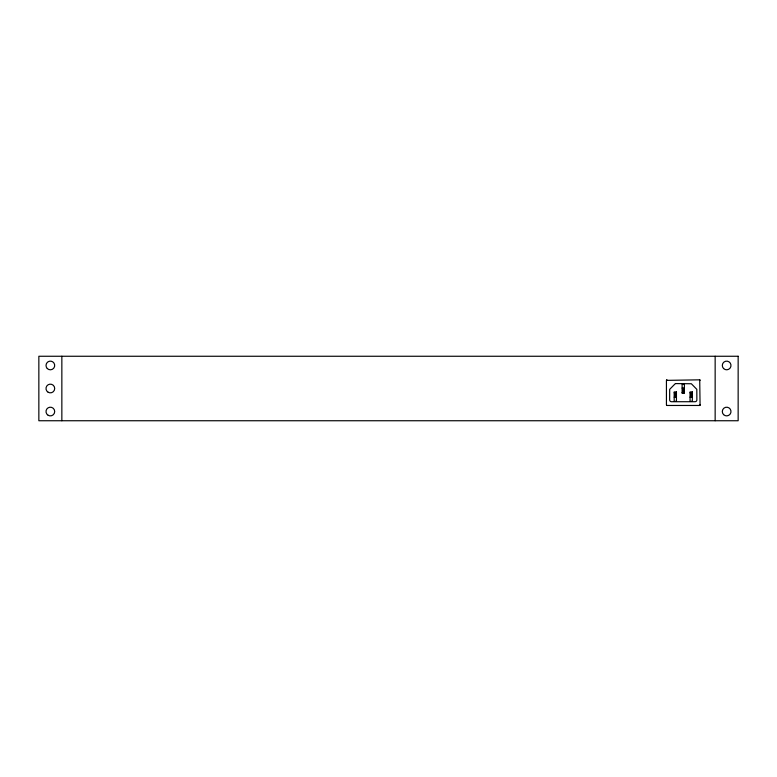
<?xml version="1.0" encoding="UTF-8"?>
<svg xmlns="http://www.w3.org/2000/svg" width="777" height="777" viewBox="0 0 777 777"><rect width="100%" height="100%" fill="white"/><g stroke="black" fill="none" stroke-linecap="round" stroke-linejoin="round"><path stroke-width="1.17" d="M666.559 380.371L699.718 379.827L700.067 404.924L699.523 405.468L666.977 405.468L666.433 404.924L666.433 380.371L666.977 379.827L666.53 380.283M700.058 405.118L699.523 405.468L699.941 404.924M666.608 405.361L666.773 405.283M699.601 379.953L700.067 380.371L699.747 379.972M675.281 383.673L669.687 389.335L669.648 399.902A1.816 1.816 0 0 0 671.464 401.719L695.046 401.719A1.816 1.816 0 0 0 696.862 399.902L696.814 389.335L691.345 383.751L675.553 383.585M675.66 393.492L676.446 392.696L674.183 392.696L674.97 393.492L674.97 396.445L674.183 397.232L676.446 397.232L675.66 396.445L675.66 393.492L674.97 393.492M683.595 388.85L684.382 388.053L682.119 388.053L682.915 388.85L682.915 391.793L682.119 392.589L684.382 392.589L683.595 391.793L683.595 388.85L682.915 388.85M691.53 393.492L692.326 392.696L690.054 392.696L690.85 393.492L690.85 396.445L690.054 397.232L692.326 397.232L691.53 396.445L691.53 393.492L690.85 393.492M682.915 391.793L683.595 391.793M674.97 396.445L675.66 396.445M690.85 396.445L691.53 396.445M715.151 356.255L715.151 420.745M61.849 356.255L61.849 420.745M738.15 356.255L38.85 356.255L38.85 420.745L738.15 420.745L738.15 356.255M684.382 383.974L682.119 383.974L682.119 393.385L684.382 393.385L684.382 383.974M676.446 391.909L674.183 391.909L674.183 401.32L676.446 401.32L676.446 391.909M692.326 391.909L690.054 391.909L690.054 401.32L692.326 401.32L692.326 391.909M723.572 414.617A4.351 4.351 0 0 0 730.846 412.665A4.351 4.351 0 0 0 725.524 407.342A4.351 4.351 0 0 0 723.572 414.617M723.572 368.531A4.351 4.351 0 0 0 730.846 366.589A4.351 4.351 0 0 0 725.524 361.266A4.351 4.351 0 0 0 723.572 368.531M48.174 415.306A4.351 4.351 0 0 0 54.701 411.538A4.351 4.351 0 0 0 48.174 407.779A4.351 4.351 0 0 0 48.174 415.306M47.28 368.531A4.351 4.351 0 0 0 54.555 366.589A4.351 4.351 0 0 0 49.223 361.266A4.351 4.351 0 0 0 47.28 368.531M48.174 392.268A4.351 4.351 0 0 0 54.701 388.5A4.351 4.351 0 0 0 48.174 384.732A4.351 4.351 0 0 0 48.174 392.268"/></g></svg>
